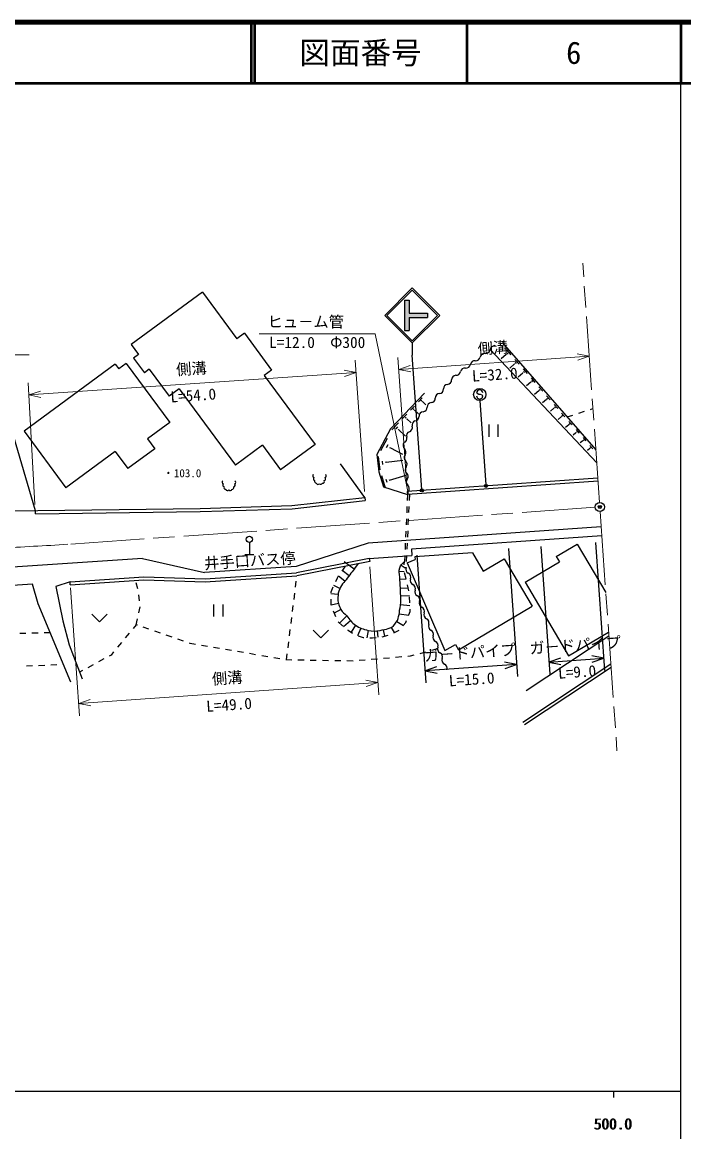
# Model space of a CAD drawing. Units: millimetres on the paper. Extents: x 40 to 680, y 20 to 380.
# Drawn here: x 471.3 to 579.5, y 198.4 to 380 of the extents above; entities that cross this region are included whole.
import ezdxf
from ezdxf.enums import TextEntityAlignment as Align

# ---------------------------------------------------------------- set-up
doc = ezdxf.new("R2010")
doc.units = ezdxf.units.MM
doc.header["$PDMODE"] = 32
doc.header["$PDSIZE"] = 0.5
doc.linetypes.add('CHAIN', pattern=[18.5, 12, -1.5, 3.5, -1.5])
for name, color, linetype, lineweight in [('M-BGD', 7, 'Continuous', 25), ('M-BMK', 2, 'CHAIN', 13), ('M-BMK-SRVR', 3, 'Continuous', 25), ('M-STR-HTXT', 7, 'Continuous', 13), ('M-STR-STRC', 7, 'Continuous', 25), ('M-TTL', 2, 'Continuous', 140), ('M-TTL-BAND', 7, 'Continuous', 25), ('M-TTL-LINE', 7, 'Continuous', 50)]:
    doc.layers.add(name, color=color, linetype=linetype, lineweight=lineweight)
doc.layers.add('M-OTRS', color=6, linetype='Continuous')
doc.layers.add('M-TTL-TXT', color=7, linetype='Continuous')
doc.styles.add('@ＭＳ ゴシック', font='')
doc.styles.add('ＭＳ ゴシック', font='')
doc.styles.get('@ＭＳ ゴシック').set_extended_font_data('@MS Gothic')
doc.styles.get('ＭＳ ゴシック').set_extended_font_data('MS Gothic')

msp = doc.modelspace()

# ---------------------------------------------------------------- hatches: boundary and pattern name
at = {"layer": 'M-STR-STRC'}
msp.add_hatch(color=256, dxfattribs=at).paths.add_polyline_path([(533.835, 334.508), (534.585, 334.508), (534.585, 332.383), (537.585, 332.383), (537.585, 331.633), (534.585, 331.633), (534.585, 329.508), (533.835, 329.508)])

# ---------------------------------------------------------------- linework, layer by layer
at = {"layer": 'M-BGD'}
for p, q in [((500.762, 335.828), (489.097, 327.215)), ((500.762, 335.828), (506.404, 328.185)), ((507.611, 329.076), (506.404, 328.185)), ((507.611, 329.076), (512.066, 323.042)), ((489.097, 327.215), (490.284, 325.606)), ((549.807, 327.557), (565.112, 309.982)), ((490.284, 325.606), (489.48, 325.012)), ((547.816, 326.439), (565.26, 307.884)), ((550.459, 325.603), (549.626, 324.878)), ((550.437, 325.629), (550.481, 325.578)), ((550.512, 326.368), (551.223, 325.551)), ((550.574, 325.883), (550.752, 325.679)), ((486.473, 324.035), (471.589, 313.047)), ((486.473, 324.035), (487.066, 323.231)), ((488.273, 324.122), (487.066, 323.231)), ((488.273, 324.122), (495.401, 314.468)), ((489.48, 325.012), (491.262, 322.599)), ((551.822, 324.068), (551.034, 323.381)), ((551.801, 324.093), (551.844, 324.043)), ((551.873, 324.804), (552.559, 324.017)), ((551.933, 324.338), (552.105, 324.141)), ((492.066, 323.193), (491.262, 322.599)), ((492.066, 323.193), (495.333, 318.768)), ((512.066, 323.042), (510.859, 322.151)), ((510.859, 322.151), (519.174, 310.888)), ((553.16, 322.561), (552.414, 321.912)), ((553.139, 322.585), (553.181, 322.538)), ((553.209, 323.27), (553.869, 322.512)), ((553.267, 322.821), (553.432, 322.632)), ((554.519, 321.766), (555.155, 321.036)), ((473.42, 300.034), (467.598, 319.786)), ((496.942, 319.956), (495.333, 318.768)), ((496.942, 319.956), (506.148, 307.486)), ((554.472, 321.083), (553.769, 320.471)), ((554.452, 321.106), (554.492, 321.061)), ((554.575, 321.333), (554.734, 321.151)), ((555.805, 320.289), (556.416, 319.588)), ((555.859, 319.873), (556.012, 319.698)), ((537.109, 319.276), (531.535, 313.442)), ((536.119, 317.877), (536.726, 318.513)), ((536.505, 317.964), (536.657, 318.123)), ((536.721, 317.872), (536.759, 317.911)), ((536.74, 317.891), (537.314, 317.343)), ((555.76, 319.633), (555.099, 319.057)), ((555.741, 319.655), (555.779, 319.611)), ((557.023, 318.21), (556.403, 317.67)), ((557.005, 318.231), (557.041, 318.189)), ((557.067, 318.84), (557.653, 318.167)), ((557.118, 318.441), (557.265, 318.273)), ((534.793, 316.489), (535.437, 317.164)), ((535.203, 316.581), (535.364, 316.75)), ((535.432, 316.483), (535.472, 316.525)), ((535.452, 316.504), (536.083, 315.901)), ((558.263, 316.814), (557.682, 316.309)), ((558.245, 316.835), (558.28, 316.794)), ((558.304, 317.419), (558.867, 316.773)), ((558.354, 317.036), (558.495, 316.874)), ((562.31, 316.002), (563.261, 316.311)), ((564.212, 316.62), (564.636, 316.758)), ((495.401, 314.468), (491.78, 311.795)), ((531.741, 313.295), (532.827, 314.431)), ((533.413, 315.045), (534.176, 315.843)), ((533.898, 315.154), (534.089, 315.353)), ((534.17, 315.038), (534.217, 315.088)), ((534.193, 315.063), (534.875, 314.411)), ((559.479, 315.445), (558.938, 314.974)), ((559.462, 315.464), (559.496, 315.425)), ((559.519, 316.025), (560.059, 315.405)), ((559.566, 315.657), (559.701, 315.502)), ((560.408, 315.384), (561.359, 315.693)), ((560.71, 314.656), (561.227, 314.063)), ((560.756, 314.304), (560.885, 314.156)), ((471.589, 313.047), (478.42, 303.795)), ((531.535, 313.442), (529.295, 309.222)), ((532.432, 313.45), (532.704, 313.734)), ((532.818, 313.285), (532.886, 313.356)), ((532.852, 313.321), (533.976, 312.247)), ((547.606, 314.147), (547.606, 312.147)), ((549.106, 314.147), (549.106, 312.147)), ((560.672, 314.101), (560.169, 313.663)), ((560.656, 314.119), (560.688, 314.082)), ((561.842, 312.782), (561.378, 312.378)), ((561.827, 312.8), (561.858, 312.765)), ((561.879, 313.314), (562.374, 312.746)), ((561.923, 312.977), (562.046, 312.835)), ((491.78, 311.795), (492.968, 310.186)), ((510.573, 310.753), (506.148, 307.486)), ((510.573, 310.753), (513.543, 306.731)), ((519.174, 310.888), (513.543, 306.731)), ((529.918, 309.862), (531.017, 311.932)), ((530.848, 310.364), (531.122, 310.881)), ((562.991, 311.489), (562.563, 311.117)), ((562.976, 311.506), (563.006, 311.472)), ((563.026, 311.997), (563.499, 311.454)), ((563.068, 311.675), (563.186, 311.539)), ((564.151, 310.705), (564.603, 310.186)), ((486.465, 309.735), (478.42, 303.795)), ((486.465, 309.735), (488.544, 306.919)), ((492.968, 310.186), (488.544, 306.919)), ((529.295, 309.222), (529.627, 306.376)), ((529.836, 306.747), (529.583, 308.91)), ((531.468, 310.283), (531.537, 310.412)), ((531.502, 310.348), (533.484, 309.296)), ((564.118, 310.22), (563.727, 309.879)), ((564.104, 310.236), (564.132, 310.204)), ((564.191, 310.397), (564.304, 310.268)), ((527.321, 302.201), (523.347, 307.681)), ((530.282, 307.621), (530.219, 308.162)), ((530.799, 307.887), (530.783, 308.022)), ((530.791, 307.954), (533.563, 308.277)), ((529.627, 306.376), (530.372, 303.926)), ((530.691, 303.735), (530.088, 305.72)), ((531.382, 305.029), (534.084, 305.85)), ((565.435, 305.38), (534.269, 303.19)), ((530.372, 303.926), (534.304, 302.692)), ((530.961, 304.63), (530.811, 305.126)), ((531.401, 304.967), (531.364, 305.091)), ((565.471, 304.881), (534.304, 302.692)), ((515.386, 300.861), (527.321, 302.201)), ((515.422, 300.362), (527.377, 301.704)), ((527.321, 302.201), (527.377, 301.704)), ((534.304, 302.692), (534.259, 301.693)), ((534.269, 303.19), (534.304, 302.692)), ((534.605, 302.713), (534.56, 301.714)), ((469.432, 299.984), (500.383, 300.377)), ((473.426, 299.534), (473.42, 300.034)), ((473.426, 299.534), (500.394, 299.877)), ((500.383, 300.377), (515.386, 300.861)), ((500.394, 299.877), (515.422, 300.362)), ((534.213, 300.694), (534.168, 299.695)), ((534.514, 300.715), (534.469, 299.716)), ((534.122, 298.696), (534.077, 297.697)), ((534.423, 298.717), (534.378, 297.718)), ((565.996, 297.399), (527.847, 294.719)), ((534.031, 296.698), (533.986, 295.699)), ((534.332, 296.719), (534.287, 295.72)), ((508.431, 294.85), (508.431, 292.85)), ((527.847, 294.719), (516.087, 290.886)), ((533.94, 294.7), (533.895, 293.701)), ((534.241, 294.721), (534.196, 293.722)), ((566.101, 295.903), (534.935, 293.714)), ((558.633, 292.511), (562.078, 294.544)), ((562.078, 294.544), (566.753, 286.622)), ((507.681, 292.85), (509.181, 292.85)), ((528.022, 292.226), (535.005, 292.716)), ((533.849, 292.702), (533.804, 291.703)), ((534.15, 292.723), (534.105, 291.724)), ((534.935, 293.714), (535.005, 292.716)), ((544.918, 293.125), (535.501, 292.463)), ((535.501, 292.463), (535.532, 292.027)), ((544.918, 293.125), (546.696, 290.111)), ((558.633, 292.511), (559.142, 291.65)), ((490.931, 292.219), (419.889, 287.408)), ((490.931, 292.219), (501.119, 289.902)), ((516.087, 290.886), (501.119, 289.902)), ((528.022, 292.226), (516.157, 289.888)), ((528.119, 291.735), (516.222, 289.392)), ((524.102, 290.944), (523.539, 290.118)), ((525.552, 290.467), (523.961, 291.678)), ((528.022, 292.226), (528.119, 291.735)), ((533.257, 291.141), (533.762, 290.793)), ((533.759, 290.721), (534.058, 290.707)), ((533.78, 291.193), (533.804, 291.703)), ((534.059, 290.725), (534.058, 290.707)), ((534.272, 291.487), (535.532, 292.027)), ((534.272, 291.487), (540.428, 277.122)), ((546.696, 290.111), (550.141, 292.144)), ((550.141, 292.144), (554.716, 284.393)), ((553.544, 288.346), (559.142, 291.65)), ((479.106, 288.412), (491.142, 289.227)), ((491.142, 289.227), (501.189, 288.905)), ((501.189, 288.905), (516.157, 289.888)), ((501.197, 288.404), (516.222, 289.392)), ((522.784, 289.011), (522.516, 288.407)), ((522.976, 289.291), (522.784, 289.011)), ((524.031, 288.479), (522.995, 289.319)), ((524.744, 289.383), (523.607, 290.218)), ((532.923, 290.11), (533.77, 290.105)), ((533.043, 288.821), (534.066, 288.883)), ((534.071, 288.863), (533.835, 289.835)), ((472.958, 287.996), (455.057, 286.79)), ((473.906, 284.789), (472.958, 287.996)), ((479.106, 288.412), (476.799, 287.619)), ((476.799, 287.619), (477.904, 282.008)), ((479.136, 287.913), (479.106, 288.412)), ((479.136, 287.913), (491.15, 288.726)), ((490.175, 287.257), (489.903, 288.219)), ((491.15, 288.726), (501.197, 288.404)), ((515.987, 287.505), (516.111, 288.498)), ((522.109, 287.494), (521.759, 286.708)), ((523.232, 287.279), (522.238, 287.783)), ((533.134, 287.356), (534.425, 287.402)), ((534.542, 286.92), (534.306, 287.892)), ((553.544, 288.346), (560.659, 276.289)), ((490.46, 285.28), (490.339, 286.273)), ((515.741, 285.521), (515.864, 286.513)), ((521.759, 286.708), (521.759, 286.569)), ((522.939, 286.291), (521.759, 286.443)), ((521.759, 285.569), (521.759, 284.68)), ((533.189, 286.089), (534.632, 286.146)), ((534.678, 284.93), (534.641, 285.929)), ((479.221, 271.946), (473.906, 284.789)), ((490.337, 283.312), (490.55, 284.289)), ((502.588, 284.689), (502.588, 282.689)), ((504.088, 284.689), (504.088, 282.689)), ((515.494, 283.536), (515.618, 284.528)), ((521.759, 284.68), (521.797, 284.575)), ((523.004, 284.868), (521.8, 284.558)), ((522.139, 283.636), (522.278, 283.256)), ((523.394, 283.875), (522.278, 283.256)), ((533.158, 284.683), (534.693, 284.513)), ((534.513, 282.97), (534.729, 283.54)), ((534.729, 283.54), (534.715, 283.93)), ((542.659, 277.277), (554.716, 284.393)), ((477.904, 282.008), (478.945, 278.097)), ((482.659, 283.07), (483.909, 281.82)), ((485.159, 283.07), (483.909, 281.82)), ((489.911, 281.358), (490.124, 282.335)), ((515.248, 281.551), (515.371, 282.543)), ((522.278, 283.256), (522.517, 282.71)), ((522.97, 281.83), (523.651, 281.169)), ((524.356, 282.806), (523.172, 281.634)), ((524.995, 282.03), (523.82, 281.044)), ((532.537, 281.873), (533.634, 281.251)), ((532.935, 283.175), (534.495, 282.923)), ((533.605, 281.217), (534.045, 281.739)), ((534.045, 281.739), (534.158, 282.035)), ((471.87, 279.952), (470.871, 279.928)), ((473.87, 279.999), (472.87, 279.975)), ((475.869, 280.046), (474.87, 280.022)), ((488.778, 279.987), (488.14, 279.216)), ((489.911, 281.358), (489.415, 280.757)), ((490.12, 281.285), (489.911, 281.358)), ((492.01, 280.63), (491.065, 280.958)), ((493.9, 279.976), (492.955, 280.303)), ((515.001, 279.566), (515.124, 280.559)), ((518.861, 280.467), (520.111, 279.217)), ((521.361, 280.467), (520.111, 279.217)), ((523.651, 281.169), (523.692, 281.139)), ((524.497, 280.545), (524.608, 280.463)), ((524.608, 280.463), (525.329, 279.991)), ((525.795, 281.285), (525.066, 280.164)), ((526.673, 280.801), (526.147, 279.565)), ((527.873, 280.448), (527.633, 279.246)), ((529.321, 280.367), (529.443, 279.323)), ((530.329, 280.539), (530.519, 279.496)), ((531.641, 280.926), (532.139, 280.073)), ((532.044, 280.021), (532.922, 280.499)), ((560.659, 276.289), (567.207, 280.153)), ((478.945, 278.097), (481.071, 272.486)), ((487.503, 278.445), (486.866, 277.675)), ((495.79, 279.321), (494.845, 279.648)), ((497.679, 278.666), (496.734, 278.993)), ((498.727, 278.303), (498.624, 278.339)), ((499.605, 278.152), (498.727, 278.303)), ((501.577, 277.814), (500.591, 277.983)), ((514.755, 277.582), (514.878, 278.574)), ((526.214, 279.542), (527.047, 279.255)), ((527.047, 279.255), (527.166, 279.253)), ((528.166, 279.238), (528.597, 279.232)), ((528.597, 279.232), (529.162, 279.293)), ((530.155, 279.409), (531.128, 279.641)), ((540.428, 277.122), (542.15, 278.138)), ((542.15, 278.138), (542.659, 277.277)), ((553.727, 270.583), (567.249, 279.561)), ((485.812, 276.401), (485.507, 276.236)), ((486.228, 276.904), (485.812, 276.401)), ((503.548, 277.476), (502.562, 277.645)), ((505.519, 277.138), (504.533, 277.307)), ((507.49, 276.8), (506.505, 276.969)), ((509.462, 276.462), (508.476, 276.631)), ((511.433, 276.124), (510.447, 276.293)), ((514.508, 275.597), (514.631, 276.589)), ((534.764, 276.213), (534.353, 276.177)), ((535.332, 276.364), (534.764, 276.213)), ((537.264, 276.879), (536.298, 276.622)), ((539.197, 277.395), (538.23, 277.137)), ((471.952, 274.632), (472.951, 274.673)), ((473.95, 274.714), (474.949, 274.755)), ((475.948, 274.796), (476.947, 274.837)), ((477.947, 274.878), (478.007, 274.88)), ((482.869, 274.807), (481.99, 274.33)), ((484.628, 275.759), (483.749, 275.283)), ((513.404, 275.786), (512.418, 275.955)), ((514.508, 275.597), (514.39, 275.617)), ((515.388, 275.582), (514.508, 275.597)), ((517.387, 275.548), (516.388, 275.565)), ((519.387, 275.514), (518.387, 275.531)), ((521.387, 275.48), (520.387, 275.497)), ((523.387, 275.446), (522.387, 275.463)), ((525.386, 275.412), (524.386, 275.429)), ((527.379, 275.571), (526.383, 275.484)), ((529.372, 275.744), (528.375, 275.658)), ((531.364, 275.917), (530.368, 275.831)), ((533.357, 276.091), (532.36, 276.004)), ((553.187, 265.423), (567.571, 274.973)), ((553.464, 265.007), (567.612, 274.4)), ((481.111, 273.854), (480.648, 273.603))]:
    msp.add_line(p, q, dxfattribs=at)
msp.add_circle((508.431, 295.35), 0.5, dxfattribs=at)
for centre, radius, start, end in [((548.516, 326.252), 0.725, 83.02495, 170.23059), ((545.482, 325.304), 0.725, 263.02495, 350.23059), ((546.911, 325.058), 0.725, 83.02495, 170.23059), ((547.087, 326.498), 0.725, 263.02495, 350.23059), ((543.701, 322.672), 0.725, 83.02495, 170.23059), ((543.877, 324.111), 0.725, 263.02495, 350.23059), ((545.306, 323.865), 0.725, 83.02495, 170.23059), ((542.242, 321.476), 0.725, 94.61456, 181.8202), ((542.272, 322.918), 0.725, 263.02495, 350.23059), ((539.46, 319.938), 0.725, 274.61456, 1.8202), ((540.91, 319.984), 0.725, 94.61456, 181.8202), ((540.793, 321.43), 0.725, 274.61456, 1.8202), ((538.128, 318.447), 0.725, 274.61456, 1.8202), ((539.577, 318.493), 0.725, 94.61456, 181.8202), ((536.912, 315.51), 0.725, 94.61456, 181.8202), ((536.795, 316.955), 0.725, 274.61456, 1.8202), ((538.244, 317.002), 0.725, 94.61456, 181.8202), ((535.764, 314.059), 0.725, 109.638, 196.84364), ((535.462, 315.464), 0.725, 274.61456, 1.8202), ((534.864, 312.273), 0.725, 109.638, 196.84364), ((534.377, 313.638), 0.725, 289.638, 16.84364), ((534.288, 310.719), 0.725, 141.54708, 228.75272), ((533.476, 311.853), 0.725, 289.638, 16.84364), ((534.467, 308.727), 0.725, 141.54708, 228.75272), ((533.332, 309.629), 0.725, 321.54708, 48.75272), ((534.647, 306.735), 0.725, 141.54708, 228.75272), ((533.511, 307.637), 0.725, 321.54708, 48.75272), ((519.086, 305.724), 0.3, 131.69646, 250.31174), ((519.199, 305.231), 0.3, 135.42173, 248.97879), ((520.608, 305.241), 0.3, 284.47614, 41.84201), ((520.702, 305.712), 0.3, 295.5816, 51.83622), ((534.826, 304.743), 0.725, 141.54708, 228.75272), ((533.691, 305.645), 0.725, 321.54708, 48.75272), ((504.279, 304.713), 0.3, 131.69646, 250.31174), ((504.391, 304.22), 0.3, 135.42173, 248.97879), ((504.564, 303.835), 0.3, 159.44719, 269.02338), ((504.845, 303.625), 0.3, 197.56364, 321.14954), ((505.304, 303.636), 0.3, 221.4806, 335.92433), ((505.603, 303.812), 0.3, 265.11616, 25.19228), ((505.8, 304.231), 0.3, 284.47614, 41.84201), ((505.894, 304.701), 0.3, 295.5816, 51.83622), ((519.372, 304.846), 0.3, 159.44719, 269.02338), ((519.653, 304.636), 0.3, 197.56364, 321.14954), ((520.112, 304.647), 0.3, 221.4806, 335.92433), ((520.411, 304.823), 0.3, 265.11616, 25.19228), ((533.87, 303.653), 0.725, 321.54708, 48.75272), ((534.732, 290.446), 0.725, 158.14889, 245.35453), ((534.127, 289.128), 0.725, 338.14889, 65.35453), ((535.473, 288.589), 0.725, 158.14889, 245.35453), ((534.868, 287.271), 0.725, 338.14889, 65.35453), ((536.214, 286.731), 0.725, 158.14889, 245.35453), ((535.609, 285.413), 0.725, 338.14889, 65.35453), ((536.955, 284.874), 0.725, 158.14889, 245.35453), ((536.351, 283.556), 0.725, 338.14889, 65.35453), ((537.696, 283.016), 0.725, 158.14889, 245.35453), ((537.092, 281.698), 0.725, 338.14889, 65.35453), ((538.438, 281.158), 0.725, 158.14889, 245.35453), ((537.833, 279.84), 0.725, 338.14889, 65.35453), ((539.179, 279.301), 0.725, 158.14889, 245.35453), ((538.574, 277.983), 0.725, 338.14889, 65.35453), ((539.92, 277.443), 0.725, 158.14889, 245.35453), ((539.315, 276.125), 0.725, 338.14889, 65.35453), ((540.661, 275.586), 0.725, 158.14889, 245.35453), ((540.057, 274.268), 0.725, 338.14889, 65.35453)]:
    msp.add_arc(centre, radius, start, end, dxfattribs=at)
msp.add_open_spline([(526.241, 291.365), (525.469, 290.36), (525.267, 290.098), (524.662, 289.271), (524.082, 288.478), (523.618, 288.112), (523.205, 287.221), (522.974, 286.722), (522.932, 286.394), (522.908, 285.845), (522.874, 285.053), (523.06, 284.594), (523.394, 283.875), (523.633, 283.361), (523.981, 283.213), (524.365, 282.796), (524.916, 282.198), (525.118, 281.733), (525.795, 281.285), (526.525, 280.802), (527.018, 280.634), (527.873, 280.448), (528.614, 280.287), (529.07, 280.304), (529.816, 280.448), (530.822, 280.643), (531.597, 280.65), (532.244, 281.447), (532.939, 282.303), (532.886, 283.059), (533.08, 284.145), (533.301, 285.38), (533.162, 286.102), (533.134, 287.356), (533.119, 288.063), (533.052, 288.456), (533.026, 289.163), (533.005, 289.764), (532.802, 290.144), (533.026, 290.701), (533.211, 291.161), (533.414, 291.366), (533.804, 291.703)], degree=3, knots=[0, 0, 0, 0, 1, 1, 1, 2, 2, 2, 3, 3, 3, 4, 4, 4, 5, 5, 5, 6, 6, 6, 7, 7, 7, 8, 8, 8, 9, 9, 9, 10, 10, 10, 11, 11, 11, 12, 12, 12, 13, 13, 13, 14, 14, 14, 14], dxfattribs=at)
at = {"layer": 'M-BMK'}
for p, q in [((565.716, 301.389), (562.965, 340.543)), ((565.02, 300.589), (478.74, 294.528)), ((565.821, 299.893), (568.571, 260.74))]:
    msp.add_line(p, q, dxfattribs=at)
msp.add_arc((389.003, 1791.841), 1500, 273.00001, 273.42973, dxfattribs=at)
at = {"layer": 'M-BMK-SRVR'}
msp.add_circle((565.768, 300.641), 0.75, dxfattribs=at)
msp.add_point((565.768, 300.641), dxfattribs=at)
at = {"layer": 'M-OTRS'}
msp.add_point((565.768, 300.641), dxfattribs=at)
at = {"layer": 'M-STR-HTXT'}
for p, q in [((510.03, 328.998), (529.03, 328.998)), ((534.455, 302.702), (529.03, 328.998)), ((453.433, 325.528), (472.433, 325.528)), ((532.868, 323.141), (564.034, 325.33)), ((564.034, 325.33), (562.071, 325.711)), ((562.143, 324.679), (564.034, 325.33)), ((527.251, 303.199), (525.743, 324.668)), ((534.199, 304.188), (532.728, 325.136)), ((534.759, 323.793), (532.868, 323.141)), ((525.883, 322.673), (472.348, 318.972)), ((525.883, 322.673), (523.92, 323.056)), ((523.992, 322.023), (525.883, 322.673)), ((532.868, 323.141), (534.831, 322.76)), ((473.362, 301.052), (472.235, 320.969)), ((474.24, 319.621), (472.348, 318.972)), ((472.348, 318.972), (474.311, 318.589)), ((528.119, 290.852), (529.59, 269.904)), ((479.176, 287.414), (480.648, 266.466)), ((480.508, 268.461), (529.45, 271.899)), ((529.45, 271.899), (527.487, 272.28)), ((527.559, 271.247), (529.45, 271.899)), ((482.398, 269.113), (480.508, 268.461)), ((480.508, 268.461), (482.471, 268.08))]:
    msp.add_line(p, q, dxfattribs=at)
at = {"layer": 'M-STR-STRC'}
for p, q in [((530.585, 332.008), (535.085, 336.508)), ((530.939, 332.009), (535.085, 336.155)), ((539.585, 332.008), (535.085, 336.508)), ((539.232, 332.008), (535.085, 336.155)), ((533.835, 334.508), (533.835, 329.508)), ((533.835, 334.508), (534.585, 334.508)), ((534.585, 334.508), (534.585, 332.383)), ((530.586, 332.008), (535.085, 327.508)), ((530.939, 332.009), (535.085, 327.862)), ((534.585, 332.383), (537.585, 332.383)), ((534.585, 331.633), (537.585, 331.633)), ((534.585, 331.633), (534.585, 329.508)), ((535.085, 327.508), (539.585, 332.008)), ((535.085, 327.862), (539.232, 332.008)), ((537.585, 332.383), (537.585, 331.633)), ((533.835, 329.508), (534.585, 329.508)), ((535.086, 327.508), (535.086, 325.508)), ((536.632, 303.507), (535.086, 325.508)), ((545.718, 319.2), (545.618, 319.318)), ((545.962, 319.06), (545.718, 319.2)), ((546.263, 319.058), (545.962, 319.06)), ((547.153, 304.246), (546.183, 318.062)), ((546.508, 318.946), (546.263, 319.058)), ((546.614, 318.81), (546.508, 318.946)), ((565.066, 294.828), (566.537, 273.879)), ((535.848, 292.775), (537.32, 271.827)), ((550.812, 293.826), (552.283, 272.878)), ((556.088, 294.197), (557.559, 273.249)), ((566.397, 275.874), (564.434, 276.255)), ((552.143, 274.873), (537.18, 273.822)), ((539.071, 274.474), (537.18, 273.822)), ((552.143, 274.873), (550.18, 275.254)), ((550.252, 274.221), (552.143, 274.873)), ((559.31, 275.895), (557.419, 275.244)), ((557.419, 275.244), (566.397, 275.874)), ((557.419, 275.244), (559.383, 274.863)), ((564.506, 275.223), (566.397, 275.874)), ((537.18, 273.822), (539.143, 273.441))]:
    msp.add_line(p, q, dxfattribs=at)
for centre, radius in [((546.113, 319.059), 1), ((536.642, 303.357), 0.15), ((536.642, 303.357), 0.12), ((536.642, 303.357), 0.09), ((536.642, 303.357), 0.06), ((536.642, 303.357), 0.03), ((547.164, 304.096), 0.15), ((547.164, 304.096), 0.12), ((547.164, 304.096), 0.09), ((547.164, 304.096), 0.06), ((547.164, 304.096), 0.03)]:
    msp.add_circle(centre, radius, dxfattribs=at)
for centre, start, end in [((546.118, 319.314), 359.55488, 179.55488), ((546.114, 318.814), 179.55488, 359.55488)]:
    msp.add_arc(centre, 0.5, start, end, dxfattribs=at)
for p in [(536.642, 303.357), (547.164, 304.096)]:
    msp.add_point(p, dxfattribs=at)
at = {"layer": 'M-TTL'}
msp.add_line((680, 380), (40, 380), dxfattribs=at)
at = {"layer": 'M-TTL-BAND'}
for p, q in [((579, 20), (579, 370)), ((40, 205), (579, 205)), ((568, 205), (568, 204))]:
    msp.add_line(p, q, dxfattribs=at)
at = {"layer": 'M-TTL-LINE'}
for p, q in [((508.747, 380), (508.747, 370)), ((509.247, 380), (509.247, 370)), ((543.997, 380), (543.997, 370)), ((579, 380), (579, 370)), ((40, 370), (680, 370))]:
    msp.add_line(p, q, dxfattribs=at)

# ---------------------------------------------------------------- texts
at = {"layer": 'M-BGD', "style": 'ＭＳ ゴシック'}
msp.add_text('・103.0', height=1.32, dxfattribs=at).set_placement((494.281, 306.173), align=Align.MIDDLE_LEFT)
msp.add_text('井手口バス停', height=1.833, rotation=3.759, dxfattribs=at).set_placement((508.603, 290.394), align=Align.BOTTOM_CENTER)
at = {"layer": 'M-STR-HTXT', "style": 'ＭＳ ゴシック'}
msp.add_text('ヒュ－ム管', height=1.833, dxfattribs=at).set_placement((511.405, 329.498), align=Align.BOTTOM_LEFT)
msp.add_text('L=12.0\u3000Φ300', height=1.833, dxfattribs=at).set_placement((519.53, 328.498), align=Align.TOP_CENTER)
for rotation, p in [(4.018, (548.381, 325.233)), (3.955, (499.047, 321.82)), (4.018, (504.909, 271.178))]:
    msp.add_text('側溝', height=1.833, rotation=rotation, dxfattribs=at).set_placement(p, align=Align.BOTTOM_CENTER)
at = {"layer": 'M-STR-HTXT', "style": '@ＭＳ ゴシック'}
for s, rotation, p in [('L=32.0', 4.018, (548.521, 323.238)), ('L=54.0', 3.955, (499.185, 319.825)), ('L=49.0', 4.018, (505.049, 269.182))]:
    msp.add_text(s, height=1.833, rotation=rotation, dxfattribs=at).set_placement(p, align=Align.TOP_CENTER)
at = {"layer": 'M-STR-STRC', "style": 'ＭＳ ゴシック'}
for p in [(544.591, 275.345), (561.838, 276.557)]:
    msp.add_text('ガ－ドパイプ', height=1.833, rotation=4.018, dxfattribs=at).set_placement(p, align=Align.BOTTOM_CENTER)
at = {"layer": 'M-STR-STRC', "style": '@ＭＳ ゴシック'}
for s, p in [('L=9.0', (561.978, 274.562)), ('L=15.0', (544.731, 273.35))]:
    msp.add_text(s, height=1.833, rotation=4.018, dxfattribs=at).set_placement(p, align=Align.TOP_CENTER)
at = {"layer": 'M-TTL-BAND', "style": 'ＭＳ ゴシック'}
for p in [(567.844, 198.195), (568, 198.195)]:
    msp.add_text('500.0', height=1.833, dxfattribs=at).set_placement(p, align=Align.BOTTOM_CENTER)
at = {"layer": 'M-TTL-TXT', "style": 'ＭＳ ゴシック'}
for s, p in [('図面番号', (526.622, 375)), ('6', (561.497, 375))]:
    msp.add_text(s, height=3.666, dxfattribs=at).set_placement(p, align=Align.MIDDLE_CENTER)

doc.saveas('drawing.dxf')
